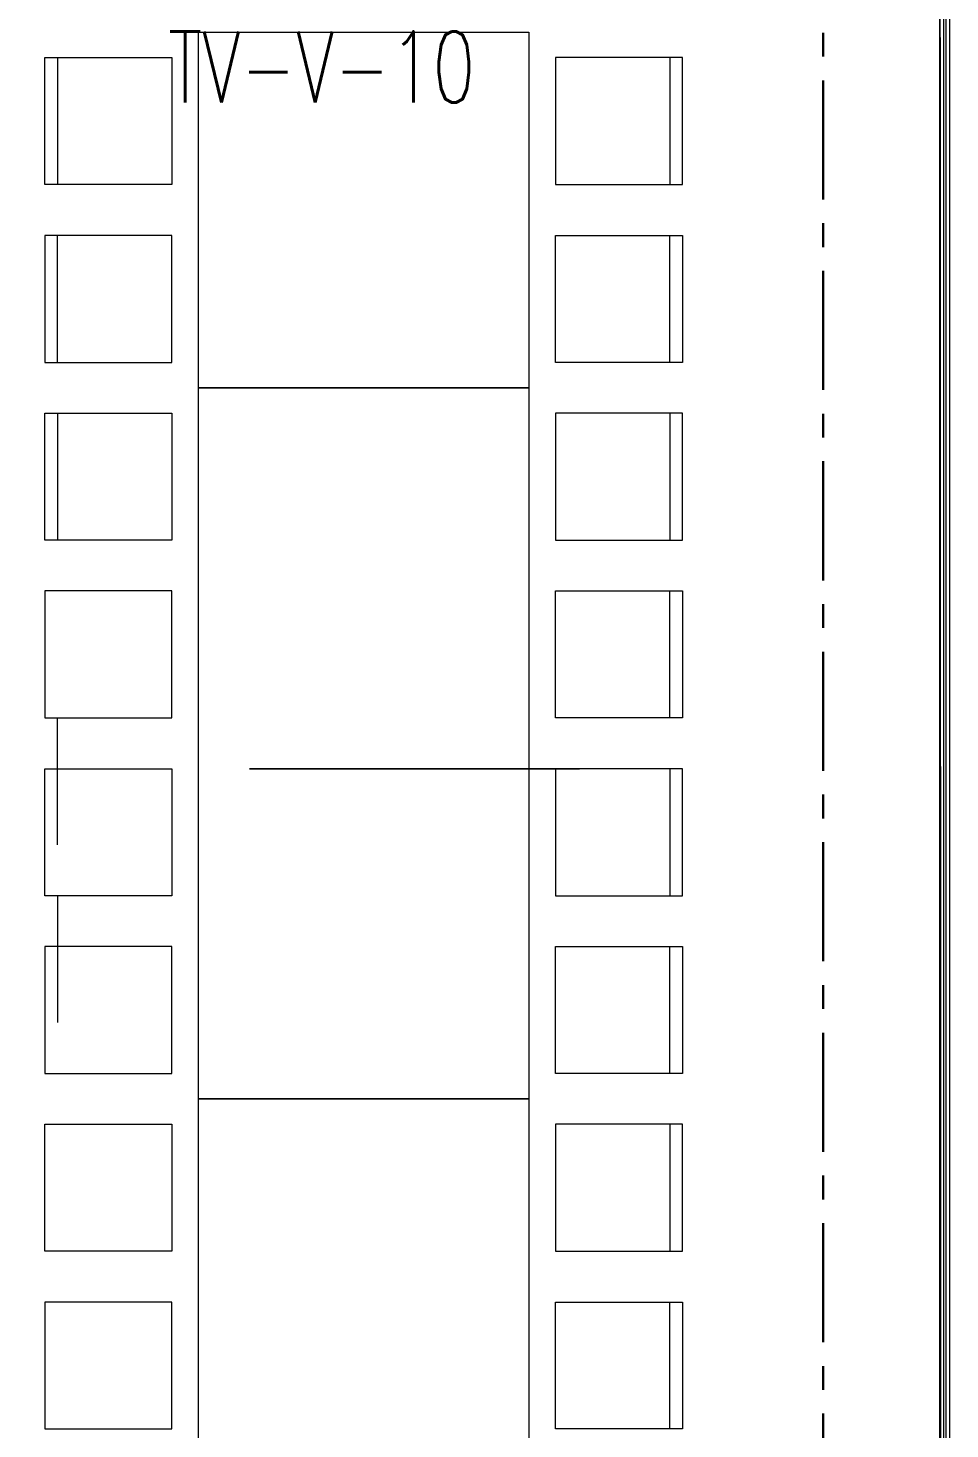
# Model space of a CAD drawing. Extents: x -2365 to 41970, y -230 to 8114.
# Drawn here: x 16938 to 17301, y 2178 to 2729 of the extents above; entities that cross this region are included whole.
import ezdxf

# ---------------------------------------------------------------- set-up
doc = ezdxf.new("R2010")
doc.units = 0
doc.header["$LTSCALE"] = 25
doc.linetypes.add('CENTER', pattern=[2, 1.25, -0.25, 0.25, -0.25])
doc.layers.get('0').update_dxf_attribs({"color": 9, "lineweight": 9})
for name, color, linetype, lineweight in [('05', 9, 'Continuous', 9), ('06D', 9, 'Continuous', 9), ('15', 9, 'Continuous', 9), ('E-KABLO', 7, 'Continuous', 30)]:
    doc.layers.add(name, color=color, linetype=linetype, lineweight=lineweight)
doc.styles.add('E-YAZI', font='txttw.shx')

msp = doc.modelspace()

# ---------------------------------------------------------------- linework, layer by layer
msp.add_line((17134.97, 2727.5), (17134.97, 2727.5))
msp.add_lwpolyline([(16822.84, 2869.5), (17296.81, 2869.24), (17297.31, 1720.48), (16885.04, 1720.5), (16885.04, 1794.5), (16820.84, 1794.5), (16820.84, 2410.5), (16882.84, 2410.5), (16882.84, 2494.5), (16822.84, 2494.5), (16822.84, 2869.5)])
at = {"layer": '05'}
for p, q in [((17004.97, 2587.5), (17004.97, 2727.5)), ((17004.97, 2727.5), (17134.97, 2727.5)), ((17004.97, 2587.5), (17004.97, 2727.5)), ((17004.97, 2727.5), (17134.97, 2727.5)), ((17134.97, 2727.5), (17134.97, 2587.5)), ((17134.97, 2727.5), (17134.97, 2587.5)), ((17004.97, 2447.5), (17004.97, 2587.5)), ((17004.97, 2587.5), (17134.97, 2587.5)), ((17004.97, 2447.5), (17004.97, 2587.5)), ((17004.97, 2587.5), (17134.97, 2587.5)), ((17134.97, 2587.5), (17004.97, 2587.5)), ((17134.97, 2587.5), (17004.97, 2587.5)), ((17134.97, 2587.5), (17134.97, 2447.5)), ((17134.97, 2587.5), (17134.97, 2447.5)), ((17004.97, 2307.5), (17004.97, 2447.5)), ((17004.97, 2307.5), (17004.97, 2447.5)), ((17134.97, 2447.5), (17134.97, 2307.5)), ((17134.97, 2447.5), (17134.97, 2307.5)), ((17024.97, 2437.5), (17154.97, 2437.5)), ((17154.97, 2437.5), (17024.97, 2437.5)), ((17024.97, 2437.5), (17154.97, 2437.5)), ((17154.97, 2437.5), (17024.97, 2437.5)), ((17134.97, 2307.5), (17004.97, 2307.5)), ((17004.97, 2167.5), (17004.97, 2307.5)), ((17004.97, 2307.5), (17134.97, 2307.5)), ((17134.97, 2307.5), (17004.97, 2307.5)), ((17004.97, 2167.5), (17004.97, 2307.5)), ((17004.97, 2307.5), (17134.97, 2307.5)), ((17134.97, 2307.5), (17134.97, 2167.5)), ((17134.97, 2307.5), (17134.97, 2167.5))]:
    msp.add_line(p, q, dxfattribs=at)
for points in [[(16994.47, 2717.5), (16994.47, 2667.5), (16944.47, 2667.5), (16944.47, 2717.5)], [(16994.47, 2717.5), (16994.47, 2667.5), (16944.47, 2667.5), (16944.47, 2717.5)], [(17145.47, 2717.5), (17145.47, 2667.5), (17195.47, 2667.5), (17195.47, 2717.5)], [(17145.47, 2717.5), (17145.47, 2667.5), (17195.47, 2667.5), (17195.47, 2717.5)], [(16994.47, 2597.5), (16994.47, 2647.5), (16944.47, 2647.5), (16944.47, 2597.5)], [(16994.47, 2597.5), (16994.47, 2647.5), (16944.47, 2647.5), (16944.47, 2597.5)], [(17145.47, 2597.5), (17145.47, 2647.5), (17195.47, 2647.5), (17195.47, 2597.5)], [(17145.47, 2597.5), (17145.47, 2647.5), (17195.47, 2647.5), (17195.47, 2597.5)], [(16994.47, 2577.5), (16994.47, 2527.5), (16944.47, 2527.5), (16944.47, 2577.5)], [(16994.47, 2577.5), (16994.47, 2527.5), (16944.47, 2527.5), (16944.47, 2577.5)], [(17145.47, 2577.5), (17145.47, 2527.5), (17195.47, 2527.5), (17195.47, 2577.5)], [(17145.47, 2577.5), (17145.47, 2527.5), (17195.47, 2527.5), (17195.47, 2577.5)], [(16994.47, 2457.5), (16994.47, 2507.5), (16944.47, 2507.5), (16944.47, 2457.5)], [(16994.47, 2457.5), (16994.47, 2507.5), (16944.47, 2507.5), (16944.47, 2457.5)], [(17145.47, 2457.5), (17145.47, 2507.5), (17195.47, 2507.5), (17195.47, 2457.5)], [(17145.47, 2457.5), (17145.47, 2507.5), (17195.47, 2507.5), (17195.47, 2457.5)], [(16994.47, 2437.5), (16994.47, 2387.5), (16944.47, 2387.5), (16944.47, 2437.5)], [(16994.47, 2437.5), (16994.47, 2387.5), (16944.47, 2387.5), (16944.47, 2437.5)], [(17145.47, 2437.5), (17145.47, 2387.5), (17195.47, 2387.5), (17195.47, 2437.5)], [(17145.47, 2437.5), (17145.47, 2387.5), (17195.47, 2387.5), (17195.47, 2437.5)], [(16994.47, 2317.5), (16994.47, 2367.5), (16944.47, 2367.5), (16944.47, 2317.5)], [(16994.47, 2317.5), (16994.47, 2367.5), (16944.47, 2367.5), (16944.47, 2317.5)], [(17145.47, 2317.5), (17145.47, 2367.5), (17195.47, 2367.5), (17195.47, 2317.5)], [(17145.47, 2317.5), (17145.47, 2367.5), (17195.47, 2367.5), (17195.47, 2317.5)], [(16994.47, 2297.5), (16994.47, 2247.5), (16944.47, 2247.5), (16944.47, 2297.5)], [(16994.47, 2297.5), (16994.47, 2247.5), (16944.47, 2247.5), (16944.47, 2297.5)], [(17145.47, 2297.5), (17145.47, 2247.5), (17195.47, 2247.5), (17195.47, 2297.5)], [(17145.47, 2297.5), (17145.47, 2247.5), (17195.47, 2247.5), (17195.47, 2297.5)], [(16994.47, 2177.5), (16994.47, 2227.5), (16944.47, 2227.5), (16944.47, 2177.5)], [(16994.47, 2177.5), (16994.47, 2227.5), (16944.47, 2227.5), (16944.47, 2177.5)], [(17145.47, 2177.5), (17145.47, 2227.5), (17195.47, 2227.5), (17195.47, 2177.5)], [(17145.47, 2177.5), (17145.47, 2227.5), (17195.47, 2227.5), (17195.47, 2177.5)]]:
    msp.add_lwpolyline(points, close=True, dxfattribs=at)
for points in [[(16949.47, 2717.5), (16949.47, 2667.5)], [(16949.47, 2717.5), (16949.47, 2667.5)], [(17190.47, 2717.5), (17190.47, 2667.5)], [(17190.47, 2717.5), (17190.47, 2667.5)], [(16949.47, 2597.5), (16949.47, 2647.5)], [(16949.47, 2597.5), (16949.47, 2647.5)], [(17190.47, 2597.5), (17190.47, 2647.5)], [(17190.47, 2597.5), (17190.47, 2647.5)], [(16949.47, 2577.5), (16949.47, 2527.5)], [(16949.47, 2577.5), (16949.47, 2527.5)], [(17190.47, 2577.5), (17190.47, 2527.5)], [(17190.47, 2577.5), (17190.47, 2527.5)], [(17190.47, 2457.5), (17190.47, 2507.5)], [(17190.47, 2457.5), (17190.47, 2507.5)], [(16949.47, 2407.5), (16949.47, 2457.5)], [(16949.47, 2407.5), (16949.47, 2457.5)], [(17190.47, 2437.5), (17190.47, 2387.5)], [(17190.47, 2437.5), (17190.47, 2387.5)], [(16949.47, 2387.5), (16949.47, 2337.5)], [(16949.47, 2387.5), (16949.47, 2337.5)], [(17190.47, 2317.5), (17190.47, 2367.5)], [(17190.47, 2317.5), (17190.47, 2367.5)], [(17190.47, 2297.5), (17190.47, 2247.5)], [(17190.47, 2297.5), (17190.47, 2247.5)], [(17190.47, 2177.5), (17190.47, 2227.5)], [(17190.47, 2177.5), (17190.47, 2227.5)]]:
    msp.add_lwpolyline(points, dxfattribs=at)
at = {"layer": '06D'}
for points in [[(17296.81, 1890.76), (17296.81, 2864.27)], [(17300.81, 1890.76), (17300.81, 2864.29)]]:
    msp.add_lwpolyline(points, dxfattribs=at)
at = {"layer": '15'}
for points in [[(17298.31, 2867.28), (17298.31, 1887.77)], [(17299.31, 1887.77), (17299.31, 2867.28)]]:
    msp.add_lwpolyline(points, dxfattribs=at)
at = {"layer": 'E-KABLO', "color": 6, "linetype": 'CENTER', "ltscale": 1.5}
msp.add_line((17250.84, 2858.55), (17250.84, 2127.3), dxfattribs=at)

# ---------------------------------------------------------------- texts
at = {"layer": 'E-KABLO', "color": 30, "linetype": 'Continuous', "style": 'E-YAZI', "width": 0.7}
msp.add_text('TV-V-10', height=28, dxfattribs=at).set_placement((16992.94, 2699.82))

doc.saveas('drawing.dxf')
